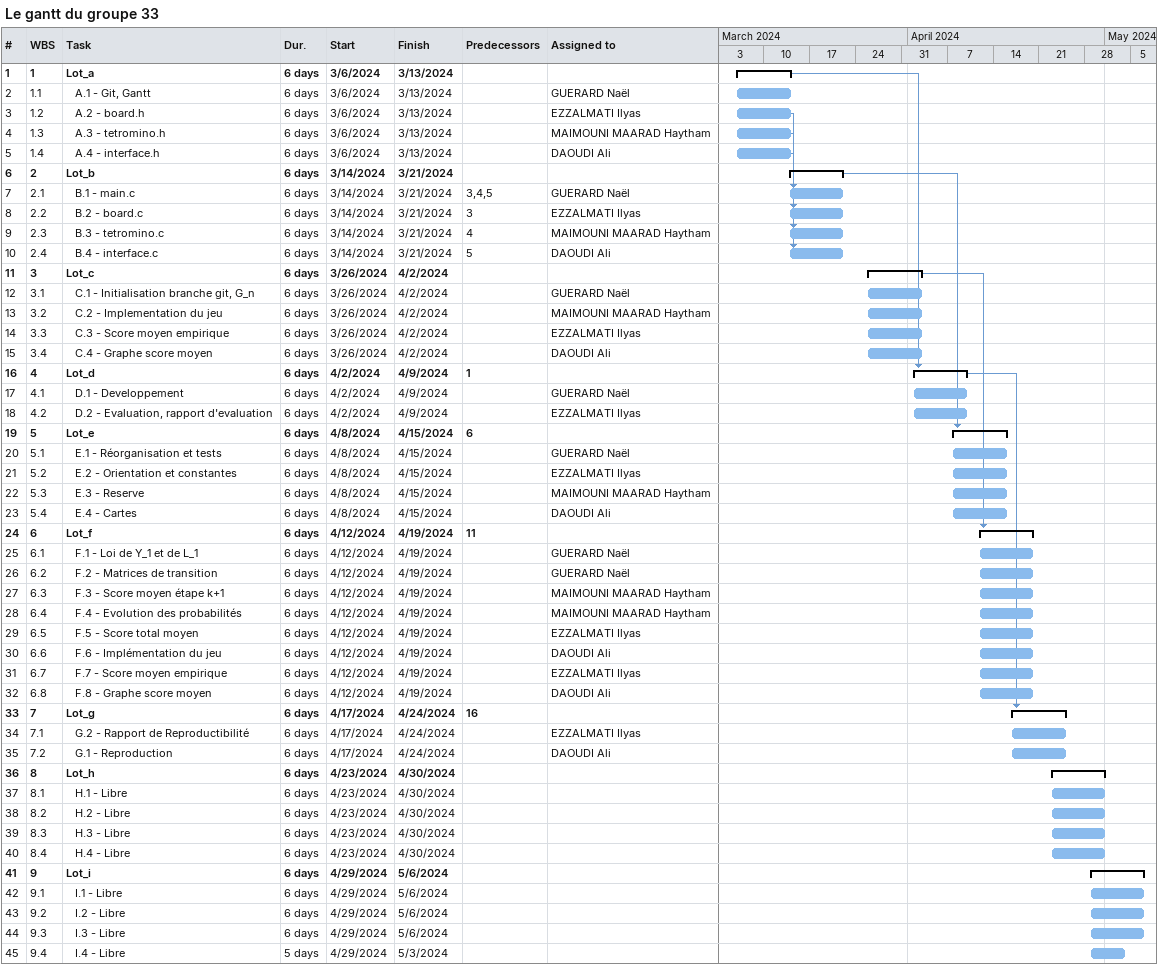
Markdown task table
Le gantt du groupe 33

| ID | WBS | Task | Duration | Start | Finish | Predecessors | Resources |
|---|---|---|---|---|---|---|---|
| 1 | 1 | **Lot_a** | 6d | 2024-03-06 | 2024-03-13 |  |  |
| 2 | 1.1 | A.1 - Git, Gantt | 6d | 2024-03-06 | 2024-03-13 |  | GUERARD Naël |
| 3 | 1.2 | A.2 - board.h | 6d | 2024-03-06 | 2024-03-13 |  | EZZALMATI Ilyas |
| 4 | 1.3 | A.3 - tetromino.h | 6d | 2024-03-06 | 2024-03-13 |  | MAIMOUNI MAARAD Haytham |
| 5 | 1.4 | A.4 - interface.h | 6d | 2024-03-06 | 2024-03-13 |  | DAOUDI Ali |
| 6 | 2 | **Lot_b** | 6d | 2024-03-14 | 2024-03-21 |  |  |
| 7 | 2.1 | B.1 - main.c | 6d | 2024-03-14 | 2024-03-21 | 3, 4, 5 | GUERARD Naël |
| 8 | 2.2 | B.2 - board.c | 6d | 2024-03-14 | 2024-03-21 | 3 | EZZALMATI Ilyas |
| 9 | 2.3 | B.3 - tetromino.c | 6d | 2024-03-14 | 2024-03-21 | 4 | MAIMOUNI MAARAD Haytham |
| 10 | 2.4 | B.4 - interface.c | 6d | 2024-03-14 | 2024-03-21 | 5 | DAOUDI Ali |
| 11 | 3 | **Lot_c** | 6d | 2024-03-26 | 2024-04-02 |  |  |
| 12 | 3.1 | C.1 - Initialisation branche git, G_n | 6d | 2024-03-26 | 2024-04-02 |  | GUERARD Naël |
| 13 | 3.2 | C.2 - Implementation du jeu | 6d | 2024-03-26 | 2024-04-02 |  | MAIMOUNI MAARAD Haytham |
| 14 | 3.3 | C.3 - Score moyen empirique | 6d | 2024-03-26 | 2024-04-02 |  | EZZALMATI Ilyas |
| 15 | 3.4 | C.4 - Graphe score moyen | 6d | 2024-03-26 | 2024-04-02 |  | DAOUDI Ali |
| 16 | 4 | **Lot_d** | 6d | 2024-04-02 | 2024-04-09 | 1 |  |
| 17 | 4.1 | D.1 - Developpement | 6d | 2024-04-02 | 2024-04-09 |  | GUERARD Naël |
| 18 | 4.2 | D.2 - Evaluation, rapport d'evaluation | 6d | 2024-04-02 | 2024-04-09 |  | EZZALMATI Ilyas |
| 19 | 5 | **Lot_e** | 6d | 2024-04-08 | 2024-04-15 | 6 |  |
| 20 | 5.1 | E.1 - Réorganisation et tests | 6d | 2024-04-08 | 2024-04-15 |  | GUERARD Naël |
| 21 | 5.2 | E.2 - Orientation et constantes | 6d | 2024-04-08 | 2024-04-15 |  | EZZALMATI Ilyas |
| 22 | 5.3 | E.3 - Reserve | 6d | 2024-04-08 | 2024-04-15 |  | MAIMOUNI MAARAD Haytham |
| 23 | 5.4 | E.4 - Cartes | 6d | 2024-04-08 | 2024-04-15 |  | DAOUDI Ali |
| 24 | 6 | **Lot_f** | 6d | 2024-04-12 | 2024-04-19 | 11 |  |
| 25 | 6.1 | F.1 - Loi de Y_1 et de L_1 | 6d | 2024-04-12 | 2024-04-19 |  | GUERARD Naël |
| 26 | 6.2 | F.2 - Matrices de transition | 6d | 2024-04-12 | 2024-04-19 |  | GUERARD Naël |
| 27 | 6.3 | F.3 - Score moyen étape k+1 | 6d | 2024-04-12 | 2024-04-19 |  | MAIMOUNI MAARAD Haytham |
| 28 | 6.4 | F.4 - Evolution des probabilités | 6d | 2024-04-12 | 2024-04-19 |  | MAIMOUNI MAARAD Haytham |
| 29 | 6.5 | F.5 - Score total moyen | 6d | 2024-04-12 | 2024-04-19 |  | EZZALMATI Ilyas |
| 30 | 6.6 | F.6 - Implémentation du jeu | 6d | 2024-04-12 | 2024-04-19 |  | DAOUDI Ali |
| 31 | 6.7 | F.7 - Score moyen empirique | 6d | 2024-04-12 | 2024-04-19 |  | EZZALMATI Ilyas |
| 32 | 6.8 | F.8 - Graphe score moyen | 6d | 2024-04-12 | 2024-04-19 |  | DAOUDI Ali |
| 33 | 7 | **Lot_g** | 6d | 2024-04-17 | 2024-04-24 | 16 |  |
| 34 | 7.1 | G.2 - Rapport de Reproductibilité | 6d | 2024-04-17 | 2024-04-24 |  | EZZALMATI Ilyas |
| 35 | 7.2 | G.1 - Reproduction | 6d | 2024-04-17 | 2024-04-24 |  | DAOUDI Ali |
| 36 | 8 | **Lot_h** | 6d | 2024-04-23 | 2024-04-30 |  |  |
| 37 | 8.1 | H.1 - Libre | 6d | 2024-04-23 | 2024-04-30 |  |  |
| 38 | 8.2 | H.2 - Libre | 6d | 2024-04-23 | 2024-04-30 |  |  |
| 39 | 8.3 | H.3 - Libre | 6d | 2024-04-23 | 2024-04-30 |  |  |
| 40 | 8.4 | H.4 - Libre | 6d | 2024-04-23 | 2024-04-30 |  |  |
| 41 | 9 | **Lot_i** | 6d | 2024-04-29 | 2024-05-06 |  |  |
| 42 | 9.1 | I.1 - Libre | 6d | 2024-04-29 | 2024-05-06 |  |  |
| 43 | 9.2 | I.2 - Libre | 6d | 2024-04-29 | 2024-05-06 |  |  |
| 44 | 9.3 | I.3 - Libre | 6d | 2024-04-29 | 2024-05-06 |  |  |
| 45 | 9.4 | I.4 - Libre | 5d | 2024-04-29 | 2024-05-03 |  |  |
